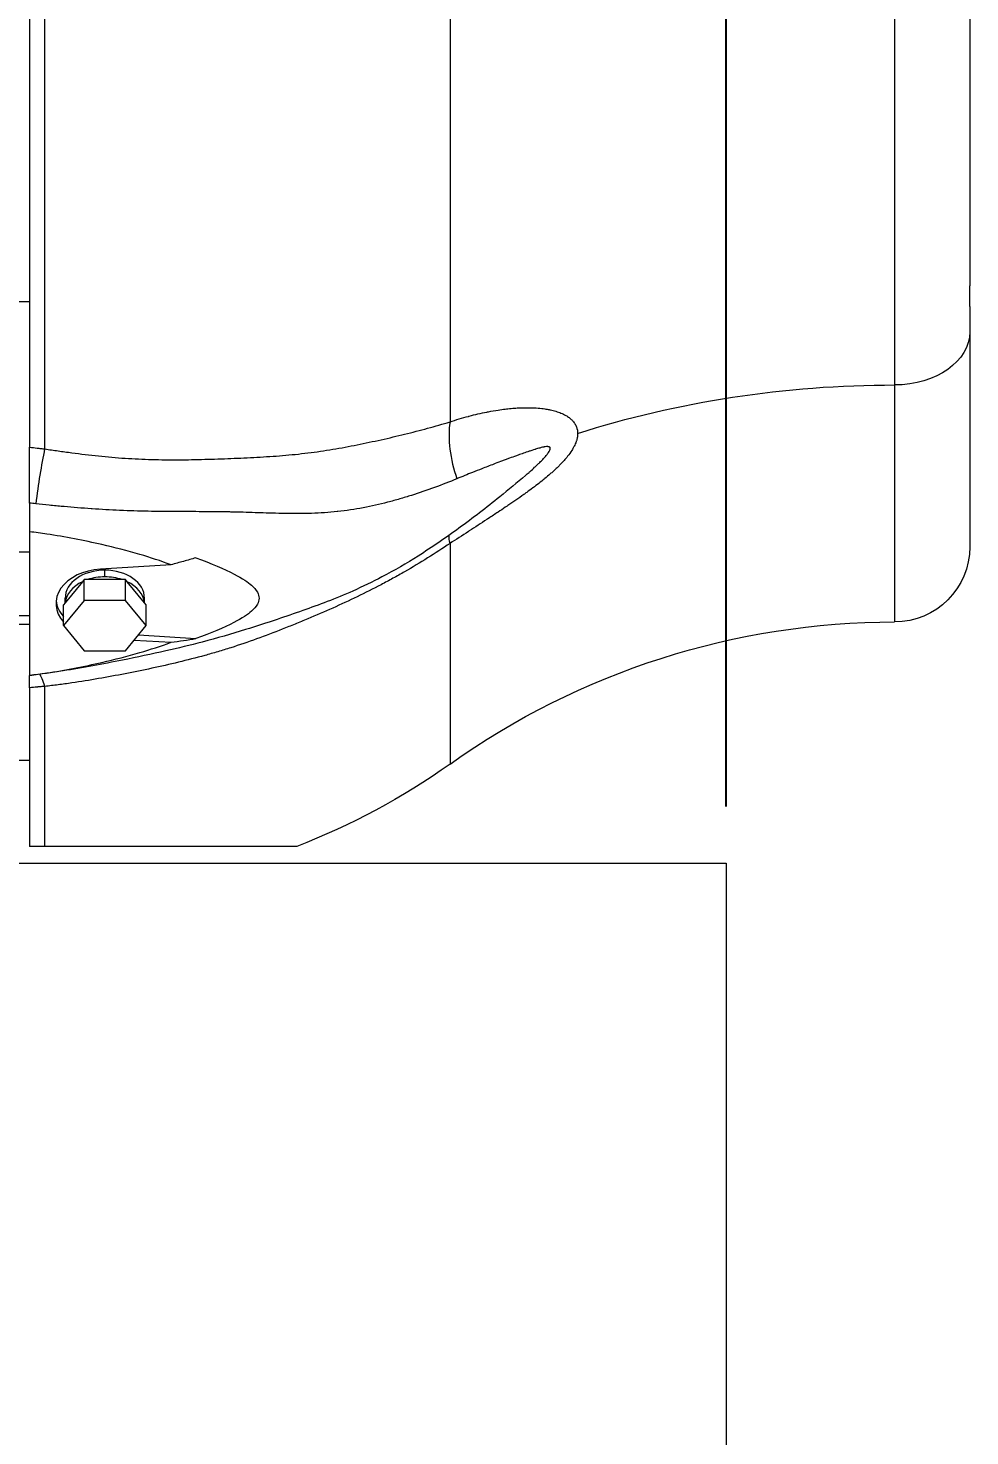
# Model space of a CAD drawing. Header units: millimetres. Extents: x 14484 to 44106, y -7531 to -758.
# Drawn here: x 20787.2 to 21037.7, y -2307.6 to -1933.1 of the extents above; entities that cross this region are included whole.
import ezdxf

# ---------------------------------------------------------------- set-up
doc = ezdxf.new("R2010")
doc.units = ezdxf.units.MM
doc.header["$LTSCALE"] = 15
doc.layers.add('IA-DIBUJO', color=3, linetype='Continuous', lineweight=30)
doc.layers.add('IA-DIM', color=7, linetype='Continuous')
doc.styles.add('ING-AMB', font='romans.shx', dxfattribs={"width": 0.75, "oblique": 15})
doc.dimstyles.new('ING-AMB 15', dxfattribs={"dimscale": 15, "dimtxt": 3, "dimasz": 2.5, "dimexe": 1, "dimexo": 1, "dimgap": 1, "dimtad": 1, "dimdec": 0, "dimzin": 0, "dimdsep": 46, "dimtxsty": 'ING-AMB', "dimcen": 0.1, "dimclrd": 7, "dimclre": 7, "dimclrt": 2, "dimadec": 0, "dimazin": 0, "dimtfac": 1, "dimtdec": 0, "dimtmove": 0, "dimatfit": 0, "dimfxl": 1.25, "dimtolj": 1, "dimtzin": 0, "dimarcsym": 1})

# ---------------------------------------------------------------- blocks, each defined once
blk = doc.blocks.new('A$C0d3526db')
at = {"color": 0, "linetype": 'Continuous', "lineweight": 0, "extrusion": (2.22045e-16, 1, -2.22045e-16)}
for p, q in [((562.55, 247.62), (562.55, -119.87)), ((582.55, 223.17), (582.55, -93.52)), ((332.45, 201.13), (332.45, -136.43)), ((336.45, 201.6), (336.45, -136.9)), ((444.28, 194.38), (444.28, -129.68)), ((582.55, -98.98), (582.55, -93.52)), ((329.45, -97.66), (332.45, -97.66)), ((582.55, -98.98), (582.55, -105.73)), ((582.55, -105.73), (582.55, -162.92)), ((562.55, -119.87), (562.55, -182.92)), ((332.45, -151.31), (332.45, -158.92)), ((332.45, -158.92), (332.45, -197.11)), ((294.45, -164.23), (332.45, -164.23)), ((444.28, -162.03), (444.28, -220.7)), ((370.06, -167.7), (351.32, -168.86)), ((346.52, -172.2), (341.93, -177.82)), ((346.97, -171.65), (346.52, -172.2)), ((347.86, -171.65), (346.97, -171.65)), ((346.97, -177.17), (346.97, -171.65)), ((357.04, -171.65), (347.86, -171.65)), ((352.45, -170.91), (352.45, -169.14)), ((357.93, -171.65), (357.04, -171.65)), ((358.38, -172.2), (357.93, -171.65)), ((357.93, -177.17), (357.93, -171.65)), ((362.97, -177.82), (358.38, -172.2)), ((346.97, -177.17), (341.48, -183.88)), ((341.93, -177.82), (341.48, -178.37)), ((341.48, -183.88), (341.48, -178.37)), ((341.9, -177.85), (341.9, -176.6)), ((357.93, -177.17), (346.97, -177.17)), ((363.42, -183.88), (357.93, -177.17)), ((363.42, -178.37), (362.97, -177.82)), ((363, -177.85), (363, -176.6)), ((363.42, -183.88), (363.42, -178.37)), ((308.45, -181.2), (332.45, -181.2)), ((329.45, -183.52), (332.45, -183.52)), ((341.48, -183.88), (346.97, -190.6)), ((357.93, -190.6), (363.42, -183.88)), ((361.38, -186.38), (376.67, -187.33)), ((346.97, -190.6), (357.93, -190.6)), ((360.28, -187.73), (370.06, -188.33)), ((332.45, -197.11), (332.45, -197.15)), ((332.45, -200.4), (332.45, -242.65)), ((336.45, -200.05), (336.45, -242.65)), ((329.45, -219.65), (332.45, -219.65)), ((336.45, -242.65), (332.45, -242.65))]:
    blk.add_line(p, q, dxfattribs=at)
at = {"color": 0, "linetype": 'Continuous', "lineweight": 0, "extrusion": (-4.93038e-32, -2.22045e-16, -1)}
for centre, radius, start, end in [((-562.55, -162.92), 20, 180, 270), ((-562.55, -386.92), 204, 54.5675, 90), ((-336.45, -69.15), 186, 234.5675, 248.8749)]:
    blk.add_arc(centre, radius, start, end, dxfattribs=at)
for centre, major_axis, start_param, end_param in [((562.55, -105.73), (20, 0), 0, 1.570796), ((562.55, -264.12), (204, 0), -1.996914, -1.570796)]:
    blk.add_ellipse(centre, major_axis=major_axis, ratio=0.707107, start_param=start_param, end_param=end_param, dxfattribs=at)
at = {"color": 0, "linetype": 'Continuous', "lineweight": 0}
for centre, major_axis, ratio, start_param, end_param in [((455.88, -140.11), (5.94, -19.1), 0.53719, -2.305495, -1.490514), ((336.45, -148.67), (-2.72, -19.81), 0.098719, -2.193457, -1.41496), ((352.45, -178.01), (-13, 0), 0.707107, -1.48353, 0.566435), ((352.45, -176.6), (-10.55, 0), 0.707107, -1.570796, 0), ((352.45, -178.37), (-10.55, 0), 0.707107, -0.973537, -0.07366), ((352.45, -178.37), (-10.55, 0), 0.707107, -1.570796, -1.120858), ((352.45, -176.6), (10.55, 0), 0.707107, 0, 1.570796), ((352.45, -178.37), (-10.55, 0), 0.707107, -2.020735, -1.570796), ((352.45, -178.37), (10.55, 0), 0.707107, 0.07366, 0.973537), ((352.45, -176.6), (-13, 0), 0.707107, 0.076999, 0.566435), ((336.45, -216.22), (-1.99, 19.9), 0.135557, -0.636234, -0.240602)]:
    blk.add_ellipse(centre, major_axis=major_axis, ratio=ratio, start_param=start_param, end_param=end_param, dxfattribs=at)
at = {"color": 0, "linetype": 'Continuous', "lineweight": 0, "extrusion": (-7.39557e-32, -2.22045e-16, -1)}
blk.add_ellipse((455.88, -174.55), major_axis=(-11.1, 16.64), ratio=0.250538, start_param=-0.569122, end_param=-0.349141, dxfattribs=at)
at = {"color": 0, "linetype": 'Continuous', "lineweight": 0}
for points, knots in [([(582.55, -98.98), (582.55, -98.68), (582.54, -98.29), (582.54, -97.66), (582.54, -97.46), (582.54, -97.15), (582.54, -97.04), (582.54, -96.82), (582.54, -96.73), (582.54, -96.51), (582.54, -96.39), (582.54, -96.07), (582.54, -95.86), (582.54, -94.99), (582.55, -94.27), (582.55, -93.52)], [-3.0343461, -3.0343461, -3.0343461, -3.0343461, -2.8495023, -2.8495023, -2.7741129, -2.7741129, -2.7337415, -2.7337415, -2.7005796, -2.7005796, -2.6623045, -2.6623045, -2.5978224, -2.5978224, -2.3993478, -2.3993478, -2.3993478, -2.3993478]), ([(444.28, -129.68), (445.9, -129.14), (447.52, -128.65), (449.15, -128.22), (449.23, -128.19), (449.31, -128.17), (449.39, -128.15), (450.94, -127.74), (452.49, -127.38), (454.05, -127.07), (454.2, -127.04), (454.36, -127.01), (454.51, -126.98), (455.36, -126.82), (456.22, -126.67), (457.07, -126.54), (457.7, -126.44), (458.34, -126.36), (458.97, -126.28), (459.19, -126.26), (459.41, -126.23), (459.62, -126.21), (460.23, -126.14), (460.83, -126.09), (461.43, -126.04), (461.67, -126.02), (461.92, -126.01), (462.17, -125.99), (462.74, -125.96), (463.31, -125.93), (463.88, -125.92), (464.15, -125.92), (464.42, -125.91), (464.68, -125.91), (466.04, -125.91), (467.37, -125.97), (468.68, -126.12), (468.95, -126.15), (469.23, -126.19), (469.51, -126.23), (469.89, -126.28), (470.27, -126.35), (470.65, -126.42), (470.76, -126.45), (470.86, -126.47), (470.97, -126.49), (471.23, -126.55), (471.49, -126.61), (471.75, -126.67), (472.22, -126.79), (472.67, -126.93), (473.12, -127.09), (473.34, -127.17), (473.57, -127.25), (473.79, -127.34), (474.23, -127.53), (474.66, -127.73), (475.06, -127.96), (475.24, -128.06), (475.41, -128.17), (475.57, -128.28), (475.7, -128.36), (475.82, -128.44), (475.93, -128.53), (476.21, -128.73), (476.46, -128.95), (476.7, -129.19), (476.8, -129.29), (476.9, -129.39), (476.99, -129.5), (477.11, -129.64), (477.23, -129.78), (477.33, -129.94), (477.4, -130.03), (477.46, -130.12), (477.52, -130.22), (477.55, -130.26), (477.57, -130.31), (477.6, -130.35), (477.68, -130.5), (477.76, -130.64), (477.82, -130.8), (477.85, -130.87), (477.88, -130.94), (477.91, -131.01), (478.12, -131.56), (478.23, -132.14), (478.23, -132.77)], [0, 0, 0, 0, 0.00595528, 0.00595528, 0.00595528, 0.00625049, 0.00625049, 0.00625049, 0.01191056, 0.01191056, 0.01191056, 0.01247241, 0.01247241, 0.01247241, 0.01557087, 0.01557087, 0.01557087, 0.01786584, 0.01786584, 0.01786584, 0.01865949, 0.01865949, 0.01865949, 0.02084347, 0.02084347, 0.02084347, 0.0217368, 0.0217368, 0.0217368, 0.02382111, 0.02382111, 0.02382111, 0.02479926, 0.02479926, 0.02479926, 0.02977639, 0.02977639, 0.02977639, 0.03084314, 0.03084314, 0.03084314, 0.03233205, 0.03233205, 0.03233205, 0.03275403, 0.03275403, 0.03275403, 0.03380857, 0.03380857, 0.03380857, 0.03573167, 0.03573167, 0.03573167, 0.03671863, 0.03671863, 0.03671863, 0.03870931, 0.03870931, 0.03870931, 0.03956076, 0.03956076, 0.03956076, 0.04019813, 0.04019813, 0.04019813, 0.04168695, 0.04168695, 0.04168695, 0.04232697, 0.04232697, 0.04232697, 0.04317577, 0.04317577, 0.04317577, 0.04368042, 0.04368042, 0.04368042, 0.04392018, 0.04392018, 0.04392018, 0.04466459, 0.04466459, 0.04466459, 0.04501355, 0.04501355, 0.04501355, 0.04764223, 0.04764223, 0.04764223, 0.04764223]), ([(336.45, -136.9), (337.65, -137.07), (338.86, -137.24), (340.05, -137.41), (341.25, -137.58), (342.45, -137.75), (343.64, -137.91), (346.03, -138.23), (348.41, -138.51), (350.78, -138.76), (353.16, -139), (355.53, -139.21), (357.89, -139.36), (360.26, -139.52), (362.62, -139.63), (364.98, -139.69), (367.34, -139.76), (369.69, -139.78), (372.04, -139.77), (374.38, -139.76), (376.72, -139.72), (379.05, -139.65), (380.22, -139.62), (381.38, -139.59), (382.54, -139.54), (383.7, -139.5), (384.86, -139.46), (386.01, -139.41), (388.32, -139.32), (390.62, -139.22), (392.91, -139.09), (394.06, -139.03), (395.2, -138.96), (396.34, -138.89), (397.48, -138.81), (398.62, -138.73), (399.75, -138.64), (402.01, -138.45), (404.25, -138.22), (406.48, -137.95), (408.7, -137.67), (410.91, -137.35), (413.1, -136.98), (415.29, -136.62), (417.46, -136.22), (419.6, -135.79), (421.75, -135.36), (423.87, -134.9), (425.98, -134.43), (427.03, -134.2), (428.07, -133.95), (429.11, -133.71), (430.15, -133.47), (431.19, -133.22), (432.21, -132.97), (434.27, -132.46), (436.3, -131.94), (438.31, -131.39), (440.33, -130.85), (442.31, -130.28), (444.28, -129.68)], [0, 0, 0, 0, 0.0036195, 0.0036195, 0.0036195, 0.0072372, 0.0072372, 0.0072372, 0.0144744, 0.0144744, 0.0144744, 0.0217117, 0.0217117, 0.0217117, 0.0289489, 0.0289489, 0.0289489, 0.0361861, 0.0361861, 0.0361861, 0.0434233, 0.0434233, 0.0434233, 0.047044, 0.047044, 0.047044, 0.0506606, 0.0506606, 0.0506606, 0.0578978, 0.0578978, 0.0578978, 0.0615192, 0.0615192, 0.0615192, 0.065135, 0.065135, 0.065135, 0.0723722, 0.0723722, 0.0723722, 0.0796095, 0.0796095, 0.0796095, 0.0868467, 0.0868467, 0.0868467, 0.0940836, 0.0940836, 0.0940836, 0.0977018, 0.0977018, 0.0977018, 0.1013202, 0.1013202, 0.1013202, 0.1085576, 0.1085576, 0.1085576, 0.1157956, 0.1157956, 0.1157956, 0.1157956]), ([(478.23, -132.77), (478.23, -133.08), (478.2, -133.41), (478.15, -133.73), (478.14, -133.78), (478.13, -133.82), (478.12, -133.87), (478.07, -134.16), (478, -134.44), (477.9, -134.73), (477.88, -134.82), (477.85, -134.91), (477.82, -135), (477.68, -135.37), (477.52, -135.75), (477.33, -136.13), (477.22, -136.35), (477.1, -136.57), (476.98, -136.78), (476.88, -136.95), (476.79, -137.11), (476.69, -137.27), (476.35, -137.81), (475.97, -138.33), (475.56, -138.85), (475.4, -139.06), (475.23, -139.26), (475.06, -139.46), (474.76, -139.82), (474.44, -140.17), (474.11, -140.52), (474, -140.64), (473.89, -140.76), (473.77, -140.88), (473.55, -141.11), (473.33, -141.34), (473.1, -141.56), (472.99, -141.67), (472.88, -141.78), (472.77, -141.88), (472.42, -142.21), (472.07, -142.54), (471.71, -142.86), (471.46, -143.09), (471.2, -143.32), (470.94, -143.55), (470.46, -143.96), (469.98, -144.37), (469.49, -144.77), (469.21, -145), (468.94, -145.22), (468.66, -145.44), (468.16, -145.84), (467.64, -146.24), (467.13, -146.64), (466.85, -146.85), (466.57, -147.05), (466.29, -147.26), (465.75, -147.67), (465.21, -148.07), (464.67, -148.46), (464.4, -148.65), (464.14, -148.84), (463.87, -149.03), (462.47, -150.03), (461.05, -151.01), (459.64, -151.97), (459.42, -152.12), (459.2, -152.27), (458.98, -152.41), (458.35, -152.84), (457.72, -153.26), (457.09, -153.68), (456.24, -154.24), (455.39, -154.81), (454.53, -155.37), (454.38, -155.47), (454.22, -155.57), (454.06, -155.67), (452.51, -156.69), (450.95, -157.71), (449.4, -158.71), (449.32, -158.77), (449.23, -158.82), (449.15, -158.87), (447.52, -159.93), (445.89, -160.98), (444.28, -162.03)], [0.04764223, 0.04764223, 0.04764223, 0.04764223, 0.04895057, 0.04895057, 0.04895057, 0.0491311, 0.0491311, 0.0491311, 0.05027257, 0.05027257, 0.05027257, 0.05061997, 0.05061997, 0.05061997, 0.05210884, 0.05210884, 0.05210884, 0.05296312, 0.05296312, 0.05296312, 0.05359771, 0.05359771, 0.05359771, 0.05572842, 0.05572842, 0.05572842, 0.05657545, 0.05657545, 0.05657545, 0.05806432, 0.05806432, 0.05806432, 0.0585735, 0.0585735, 0.0585735, 0.05955319, 0.05955319, 0.05955319, 0.06002185, 0.06002185, 0.06002185, 0.06148457, 0.06148457, 0.06148457, 0.06253093, 0.06253093, 0.06253093, 0.06444688, 0.06444688, 0.06444688, 0.06550867, 0.06550867, 0.06550867, 0.06745155, 0.06745155, 0.06745155, 0.0684864, 0.0684864, 0.0684864, 0.07048939, 0.07048939, 0.07048939, 0.07146414, 0.07146414, 0.07146414, 0.07662118, 0.07662118, 0.07662118, 0.07741962, 0.07741962, 0.07741962, 0.07970791, 0.07970791, 0.07970791, 0.08280614, 0.08280614, 0.08280614, 0.0833751, 0.0833751, 0.0833751, 0.08903213, 0.08903213, 0.08903213, 0.08933058, 0.08933058, 0.08933058, 0.09528606, 0.09528606, 0.09528606, 0.09528606]), ([(332.45, -136.43), (333.11, -136.51), (333.78, -136.58), (334.44, -136.66), (334.46, -136.66), (334.48, -136.66), (334.5, -136.66), (334.52, -136.66), (334.54, -136.67), (334.57, -136.67), (334.61, -136.67), (334.65, -136.68), (334.69, -136.68), (334.78, -136.69), (334.86, -136.7), (334.94, -136.71), (335.11, -136.73), (335.28, -136.75), (335.45, -136.77), (335.78, -136.81), (336.12, -136.85), (336.45, -136.9)], [0, 0, 0, 0, 0.002009239, 0.002009239, 0.002009239, 0.002072795, 0.002072795, 0.002072795, 0.002136349, 0.002136349, 0.002136349, 0.00226345, 0.00226345, 0.00226345, 0.002517626, 0.002517626, 0.002517626, 0.003025871, 0.003025871, 0.003025871, 0.004041933, 0.004041933, 0.004041933, 0.004041933]), ([(332.45, -151.31), (332.45, -150.98), (332.45, -150.65), (332.45, -149.98), (332.45, -149.65), (332.45, -148.66), (332.45, -148), (332.45, -146.05), (332.45, -144.77), (332.45, -140.96), (332.45, -138.55), (332.45, -136.43)], [0, 0, 0, 0, 0.10029, 0.10029, 0.200024, 0.200024, 0.397607, 0.397607, 0.785794, 0.785794, 1.573675, 1.573675, 1.573675, 1.573675]), ([(464.36, -143.93), (464.67, -143.66), (464.98, -143.4), (465.29, -143.13), (465.38, -143.05), (465.47, -142.97), (465.56, -142.89), (465.97, -142.52), (466.38, -142.15), (466.79, -141.77), (466.89, -141.68), (466.99, -141.58), (467.09, -141.49), (467.22, -141.36), (467.36, -141.24), (467.49, -141.11), (467.71, -140.9), (467.93, -140.69), (468.14, -140.47), (468.29, -140.33), (468.44, -140.18), (468.59, -140.03), (468.82, -139.78), (469.06, -139.54), (469.29, -139.28), (469.3, -139.28), (469.3, -139.27), (469.31, -139.26), (469.55, -139), (469.78, -138.74), (470, -138.46), (470.06, -138.38), (470.12, -138.31), (470.18, -138.23), (470.23, -138.17), (470.28, -138.1), (470.33, -138.04), (470.43, -137.9), (470.53, -137.75), (470.62, -137.6), (470.67, -137.53), (470.71, -137.45), (470.75, -137.37), (470.79, -137.3), (470.83, -137.22), (470.86, -137.14), (470.88, -137.1), (470.89, -137.07), (470.9, -137.03), (470.91, -136.99), (470.92, -136.95), (470.93, -136.92), (470.94, -136.86), (470.95, -136.8), (470.95, -136.75), (470.95, -136.74), (470.95, -136.73), (470.95, -136.71), (470.95, -136.65), (470.93, -136.6), (470.91, -136.55), (470.89, -136.51), (470.86, -136.47), (470.83, -136.44), (470.8, -136.42), (470.78, -136.4), (470.76, -136.39), (470.7, -136.35), (470.64, -136.33), (470.57, -136.31), (470.55, -136.31), (470.54, -136.3), (470.52, -136.3), (470.44, -136.29), (470.35, -136.28), (470.27, -136.27), (470.24, -136.27), (470.21, -136.27), (470.19, -136.27), (470.11, -136.27), (470.02, -136.28), (469.94, -136.28), (469.73, -136.3), (469.52, -136.33), (469.3, -136.37), (469.28, -136.37), (469.26, -136.38), (469.24, -136.38), (469, -136.43), (468.76, -136.48), (468.52, -136.54), (468.4, -136.57), (468.28, -136.6), (468.16, -136.64), (467.78, -136.74), (467.4, -136.85), (467.02, -136.97), (466.95, -136.99), (466.88, -137.01), (466.81, -137.03), (466.57, -137.11), (466.32, -137.18), (466.08, -137.26), (465.89, -137.33), (465.69, -137.39), (465.5, -137.46), (465.43, -137.48), (465.37, -137.5), (465.3, -137.52), (464.34, -137.85), (463.36, -138.19), (462.37, -138.54), (462.22, -138.6), (462.07, -138.65), (461.92, -138.71), (461.32, -138.92), (460.71, -139.15), (460.09, -139.37), (459.79, -139.48), (459.49, -139.59), (459.19, -139.71), (458.86, -139.83), (458.53, -139.95), (458.21, -140.07), (457.57, -140.31), (456.92, -140.55), (456.28, -140.8), (456.17, -140.84), (456.06, -140.88), (455.96, -140.92), (455.41, -141.13), (454.86, -141.34), (454.31, -141.56), (453.77, -141.76), (453.24, -141.97), (452.7, -142.18), (451.89, -142.5), (451.08, -142.82), (450.27, -143.14), (448.89, -143.69), (447.51, -144.25), (446.13, -144.82)], [0.02392328, 0.02392328, 0.02392328, 0.02392328, 0.02518752, 0.02518752, 0.02518752, 0.02556275, 0.02556275, 0.02556275, 0.02727164, 0.02727164, 0.02727164, 0.02769298, 0.02769298, 0.02769298, 0.02825313, 0.02825313, 0.02825313, 0.02918685, 0.02918685, 0.02918685, 0.02982321, 0.02982321, 0.02982321, 0.03086206, 0.03086206, 0.03086206, 0.03088832, 0.03088832, 0.03088832, 0.03195343, 0.03195343, 0.03195343, 0.03224274, 0.03224274, 0.03224274, 0.03248599, 0.03248599, 0.03248599, 0.03301855, 0.03301855, 0.03301855, 0.03328415, 0.03328415, 0.03328415, 0.03355111, 0.03355111, 0.03355111, 0.03368242, 0.03368242, 0.03368242, 0.03381738, 0.03381738, 0.03381738, 0.03403412, 0.03403412, 0.03403412, 0.03408366, 0.03408366, 0.03408366, 0.03434994, 0.03434994, 0.03434994, 0.03461622, 0.03461622, 0.03461622, 0.03477874, 0.03477874, 0.03477874, 0.03514878, 0.03514878, 0.03514878, 0.03525373, 0.03525373, 0.03525373, 0.03568133, 0.03568133, 0.03568133, 0.03581171, 0.03581171, 0.03581171, 0.03621389, 0.03621389, 0.03621389, 0.03719292, 0.03719292, 0.03719292, 0.03727901, 0.03727901, 0.03727901, 0.03834412, 0.03834412, 0.03834412, 0.03886413, 0.03886413, 0.03886413, 0.04047435, 0.04047435, 0.04047435, 0.04076879, 0.04076879, 0.04076879, 0.04179849, 0.04179849, 0.04179849, 0.04260458, 0.04260458, 0.04260458, 0.04287309, 0.04287309, 0.04287309, 0.04686504, 0.04686504, 0.04686504, 0.04747404, 0.04747404, 0.04747404, 0.04991832, 0.04991832, 0.04991832, 0.05112549, 0.05112549, 0.05112549, 0.05242113, 0.05242113, 0.05242113, 0.05496743, 0.05496743, 0.05496743, 0.05538595, 0.05538595, 0.05538595, 0.05755168, 0.05755168, 0.05755168, 0.05964641, 0.05964641, 0.05964641, 0.06281272, 0.06281272, 0.06281272, 0.06816733, 0.06816733, 0.06816733, 0.06816733]), ([(464.36, -143.93), (462.12, -145.86), (459.84, -147.76), (454, -152.48), (450.38, -155.27), (443.14, -160.53), (439.54, -163.01), (432.71, -167.33), (429.51, -169.2), (423.67, -172.26), (421.08, -173.51), (416.19, -175.67), (413.9, -176.61), (409.44, -178.33), (407.26, -179.13), (402.83, -180.7), (400.57, -181.48), (395.51, -183.17), (392.71, -184.09), (386.09, -186.14), (382.25, -187.24), (375.17, -189.09), (371.95, -189.87), (364.87, -191.48), (361.02, -192.29), (351.89, -194.11), (346.62, -195.09), (338.38, -196.4), (335.42, -196.83), (332.45, -197.15)], [0, 0, 0, 0, 10.001512, 10.001512, 25.152266, 25.152266, 39.367767, 39.367767, 51.050364, 51.050364, 59.846301, 59.846301, 67.268102, 67.268102, 74.205612, 74.205612, 81.416954, 81.416954, 90.378938, 90.378938, 102.420655, 102.420655, 112.362543, 112.362543, 124.182652, 124.182652, 140.274497, 140.274497, 149.234288, 149.234288, 149.234288, 149.234288]), ([(446.13, -144.82), (444.16, -145.64), (442.17, -146.41), (440.15, -147.15), (440.14, -147.16), (440.13, -147.16), (440.12, -147.16), (438.11, -147.9), (436.08, -148.59), (434.01, -149.25), (434.01, -149.25), (434.01, -149.25), (434, -149.25), (432.98, -149.58), (431.94, -149.89), (430.9, -150.19), (429.86, -150.5), (428.8, -150.79), (427.74, -151.07), (427.73, -151.07), (427.71, -151.07), (427.69, -151.08), (425.56, -151.63), (423.4, -152.13), (421.19, -152.54), (421.18, -152.55), (421.17, -152.55), (421.16, -152.55), (418.94, -152.97), (416.69, -153.31), (414.4, -153.56), (414.36, -153.57), (414.32, -153.57), (414.28, -153.57), (412.03, -153.82), (409.75, -153.97), (407.44, -154.05), (407.3, -154.05), (407.17, -154.06), (407.03, -154.06), (404.81, -154.12), (402.58, -154.12), (400.33, -154.08), (400.12, -154.07), (399.9, -154.07), (399.68, -154.06), (398.47, -154.04), (397.26, -154), (396.05, -153.97), (395.09, -153.94), (394.13, -153.9), (393.17, -153.87), (392.94, -153.86), (392.71, -153.86), (392.48, -153.85), (390.31, -153.78), (388.14, -153.71), (385.95, -153.67), (385.79, -153.66), (385.64, -153.66), (385.49, -153.66), (384.33, -153.64), (383.16, -153.62), (382, -153.61), (380.89, -153.6), (379.78, -153.59), (378.66, -153.59), (378.6, -153.59), (378.54, -153.58), (378.47, -153.58), (376.1, -153.57), (373.71, -153.57), (371.32, -153.56), (371.3, -153.56), (371.28, -153.56), (371.26, -153.56), (368.82, -153.54), (366.38, -153.52), (363.94, -153.47), (363.91, -153.47), (363.89, -153.47), (363.87, -153.47), (361.42, -153.42), (358.97, -153.34), (356.52, -153.24), (356.47, -153.24), (356.41, -153.23), (356.36, -153.23), (353.94, -153.13), (351.51, -153), (349.08, -152.83), (348.99, -152.83), (348.9, -152.82), (348.81, -152.81), (346.41, -152.65), (344.02, -152.46), (341.61, -152.24), (341.51, -152.23), (341.41, -152.22), (341.32, -152.21), (340.09, -152.1), (338.87, -151.98), (337.65, -151.86), (336.47, -151.74), (335.28, -151.61), (334.09, -151.48)], [0, 0, 0, 0, 0.0075793, 0.0075793, 0.0075793, 0.0076143, 0.0076143, 0.0076143, 0.0151585, 0.0151585, 0.0151585, 0.0151707, 0.0151707, 0.0151707, 0.0189224, 0.0189224, 0.0189224, 0.0226794, 0.0226794, 0.0226794, 0.0227378, 0.0227378, 0.0227378, 0.0302767, 0.0302767, 0.0302767, 0.0303171, 0.0303171, 0.0303171, 0.0378963, 0.0378963, 0.0378963, 0.0380324, 0.0380324, 0.0380324, 0.0454756, 0.0454756, 0.0454756, 0.0459202, 0.0459202, 0.0459202, 0.0530548, 0.0530548, 0.0530548, 0.0537511, 0.0537511, 0.0537511, 0.0575894, 0.0575894, 0.0575894, 0.0606341, 0.0606341, 0.0606341, 0.0613535, 0.0613535, 0.0613535, 0.0682134, 0.0682134, 0.0682134, 0.0686966, 0.0686966, 0.0686966, 0.0723331, 0.0723331, 0.0723331, 0.0757926, 0.0757926, 0.0757926, 0.075991, 0.075991, 0.075991, 0.0833719, 0.0833719, 0.0833719, 0.0834341, 0.0834341, 0.0834341, 0.0909512, 0.0909512, 0.0909512, 0.0910224, 0.0910224, 0.0910224, 0.0985304, 0.0985304, 0.0985304, 0.0986981, 0.0986981, 0.0986981, 0.1061097, 0.1061097, 0.1061097, 0.1063877, 0.1063877, 0.1063877, 0.1136889, 0.1136889, 0.1136889, 0.1139885, 0.1139885, 0.1139885, 0.1176998, 0.1176998, 0.1176998, 0.1212682, 0.1212682, 0.1212682, 0.1212682]), ([(370.06, -167.7), (367.38, -166.7), (364.56, -165.78), (358.47, -164), (355.06, -163.13), (346.94, -161.26), (341.78, -160.25), (335.52, -159.3), (333.96, -159.09), (332.45, -158.92)], [0.000001, 0.000001, 0.000001, 0.000001, 0.910773, 0.910773, 1.975436, 1.975436, 3.47505, 3.47505, 3.945478, 3.945478, 3.945478, 3.945478]), ([(444.28, -162.03), (442.31, -163.35), (440.32, -164.64), (438.31, -165.9), (436.3, -167.16), (434.26, -168.38), (432.2, -169.56), (431.17, -170.16), (430.14, -170.74), (429.1, -171.31), (428.06, -171.88), (427.01, -172.45), (425.96, -173), (423.85, -174.1), (421.72, -175.17), (419.57, -176.2), (417.42, -177.24), (415.25, -178.24), (413.06, -179.22), (410.86, -180.19), (408.65, -181.15), (406.42, -182.09), (405.3, -182.56), (404.18, -183.02), (403.06, -183.48), (401.93, -183.94), (400.8, -184.4), (399.67, -184.84), (397.4, -185.74), (395.13, -186.61), (392.84, -187.43), (390.56, -188.26), (388.27, -189.04), (385.96, -189.77), (384.81, -190.14), (383.66, -190.49), (382.5, -190.84), (381.34, -191.18), (380.18, -191.51), (379.02, -191.83), (376.69, -192.47), (374.36, -193.07), (372.02, -193.63), (369.67, -194.2), (367.32, -194.73), (364.97, -195.24), (362.62, -195.75), (360.26, -196.23), (357.89, -196.69), (355.53, -197.15), (353.16, -197.59), (350.78, -198), (348.41, -198.41), (346.03, -198.79), (343.64, -199.14), (342.45, -199.32), (341.25, -199.48), (340.06, -199.63), (338.86, -199.79), (337.66, -199.93), (336.45, -200.05)], [0, 0, 0, 0, 0.0072735, 0.0072735, 0.0072735, 0.0145456, 0.0145456, 0.0145456, 0.0181827, 0.0181827, 0.0181827, 0.0218184, 0.0218184, 0.0218184, 0.0290899, 0.0290899, 0.0290899, 0.0363611, 0.0363611, 0.0363611, 0.043633, 0.043633, 0.043633, 0.0472694, 0.0472694, 0.0472694, 0.0509062, 0.0509062, 0.0509062, 0.0581801, 0.0581801, 0.0581801, 0.0654534, 0.0654534, 0.0654534, 0.0690895, 0.0690895, 0.0690895, 0.0727253, 0.0727253, 0.0727253, 0.0799965, 0.0799965, 0.0799965, 0.0872681, 0.0872681, 0.0872681, 0.0945407, 0.0945407, 0.0945407, 0.1018148, 0.1018148, 0.1018148, 0.1090899, 0.1090899, 0.1090899, 0.1127275, 0.1127275, 0.1127275, 0.1163648, 0.1163648, 0.1163648, 0.1163648]), ([(376.67, -165.87), (375.58, -166.19), (374.47, -166.5), (372.27, -167.1), (371.16, -167.4), (370.06, -167.7)], [0.000001, 0.000001, 0.000001, 0.000001, 0.3462461, 0.3462461, 0.6925795, 0.6925795, 0.6925795, 0.6925795]), ([(376.67, -165.87), (380.71, -167.31), (384.24, -168.82), (389.09, -171.34), (390.53, -172.32), (392.12, -173.72), (392.69, -174.35), (393.33, -175.53), (393.49, -176.06), (393.48, -177.16), (393.32, -177.69), (392.67, -178.88), (392.1, -179.51), (390.48, -180.91), (389.03, -181.9), (384.16, -184.41), (380.68, -185.9), (376.67, -187.33)], [0.000001, 0.000001, 0.000001, 0.000001, 1.356054, 1.356054, 2.486796, 2.486796, 3.238426, 3.238426, 3.810063, 3.810063, 4.382084, 4.382084, 5.138735, 5.138735, 6.276824, 6.276824, 7.598369, 7.598369, 7.598369, 7.598369]), ([(332.45, -197.11), (333.96, -196.94), (335.53, -196.72), (341.79, -195.77), (346.95, -194.76), (355.07, -192.9), (358.47, -192.02), (364.56, -190.24), (367.38, -189.33), (370.06, -188.33)], [0, 0, 0, 0, 0.459052, 0.459052, 1.91744, 1.91744, 2.952192, 2.952192, 3.837529, 3.837529, 3.837529, 3.837529]), ([(370.06, -188.33), (371.16, -188.17), (372.27, -188.01), (374.47, -187.68), (375.58, -187.5), (376.67, -187.33)], [0.000001, 0.000001, 0.000001, 0.000001, 0.346132, 0.346132, 0.6921748, 0.6921748, 0.6921748, 0.6921748]), ([(336.45, -200.05), (336.12, -200.09), (335.78, -200.12), (335.45, -200.14), (335.28, -200.16), (335.11, -200.17), (334.94, -200.19), (334.86, -200.2), (334.78, -200.2), (334.69, -200.21), (334.65, -200.21), (334.61, -200.22), (334.57, -200.22), (334.54, -200.22), (334.52, -200.22), (334.5, -200.22), (334.48, -200.23), (334.46, -200.23), (334.44, -200.23), (333.78, -200.28), (333.11, -200.34), (332.45, -200.4)], [0, 0, 0, 0, 0.001016062, 0.001016062, 0.001016062, 0.001524307, 0.001524307, 0.001524307, 0.001778483, 0.001778483, 0.001778483, 0.001905584, 0.001905584, 0.001905584, 0.001969138, 0.001969138, 0.001969138, 0.002032694, 0.002032694, 0.002032694, 0.004041933, 0.004041933, 0.004041933, 0.004041933]), ([(403.49, -242.65), (403.49, -242.65), (403.32, -242.65), (402.57, -242.65), (402, -242.65), (400.45, -242.65), (399.47, -242.65), (397.16, -242.65), (395.83, -242.65), (393.23, -242.65), (391.86, -242.65), (388.84, -242.65), (387.18, -242.65), (383.35, -242.65), (380.7, -242.65), (376.34, -242.65), (374.83, -242.65), (371.76, -242.65), (370.2, -242.65), (366.32, -242.65), (363.63, -242.65), (358.03, -242.65), (355.12, -242.65), (349.97, -242.65), (347.26, -242.65), (341.77, -242.65), (338.99, -242.65), (336.45, -242.65)], [0, 0, 0, 0, 1.031827, 1.031827, 2.063655, 2.063655, 3.095482, 3.095482, 4.127309, 4.127309, 4.939403, 4.939403, 5.751497, 5.751497, 6.864467, 6.864467, 7.420951, 7.420951, 7.977436, 7.977436, 8.82992, 8.82992, 9.682403, 9.682403, 10.443332, 10.443332, 11.204262, 11.204262, 11.204262, 11.204262])]:
    blk.add_open_spline(points, degree=3, knots=knots, dxfattribs=at)
for points in [[(334.09, -151.48), (333.55, -151.42), (333, -151.36), (332.45, -151.31)], [(332.45, -200.4), (332.45, -198.89), (332.45, -197.79), (332.45, -197.15)]]:
    blk.add_open_spline(points, degree=3, dxfattribs=at)
blk = doc.blocks.new('*D27')
at = {"layer": 'Defpoints', "color": 0, "transparency": 16777216}
for p in [(19085.1, -938.01), (19085.1, -1467.77), (20972.86, -2155.19)]:
    blk.add_point(p, dxfattribs=at)
at = {"layer": 'IA-DIM', "color": 7, "lineweight": -2, "transparency": 16777216}
for p, q in [((19085.1, -1452.77), (19085.1, -923.01)), ((20972.86, -2140.19), (20972.86, -923.01)), ((20935.36, -938.01), (19122.6, -938.01))]:
    blk.add_line(p, q, dxfattribs=at)
at = {"layer": 'IA-DIM', "color": 7, "transparency": 16777216}
for points in [[(19122.6, -931.76), (19122.6, -944.26), (19085.1, -938.01)], [(20935.36, -931.76), (20935.36, -944.26), (20972.86, -938.01)]]:
    blk.add_solid(points, dxfattribs=at)
at = {"layer": 'IA-DIM', "color": 2, "transparency": 16777216, "insert": (20028.98, -900.51), "char_height": 45, "attachment_point": 5, "style": 'ING-AMB'}
blk.add_mtext('\\A1;1888', dxfattribs=at)

msp = doc.modelspace()

# ---------------------------------------------------------------- linework, layer by layer
at = {"layer": 'IA-DIBUJO', "lineweight": 0, "extrusion": (1.22465e-16, 1, -2.22045e-16)}
for p, q in [((19156.48, -2155.19), (20972.86, -2155.19)), ((20972.86, -2155.19), (20972.86, -3162.75))]:
    msp.add_line(p, q, dxfattribs=at)

# ---------------------------------------------------------------- block references
at = {"layer": 'IA-DIBUJO', "color": 8}
msp.add_blockref('A$C0d3526db', (20455.16, -1908.14), dxfattribs=at)

# ---------------------------------------------------------------- dimensions: what is measured, and where the dimension line sits
at = {"layer": 'IA-DIM', "color": 2}
dim = msp.add_linear_dim(base=(19085.1, -938.01), p1=(20972.86, -2155.19), p2=(19085.1, -1467.77), dimstyle='ING-AMB 15', override={"dimpost": '\\X', "dimtmove": 1}, dxfattribs=at)
dim.commit()
dim.dimension.update_dxf_attribs({"geometry": '*D27', "text_midpoint": (20028.98, -900.51)})

doc.saveas('drawing.dxf')
